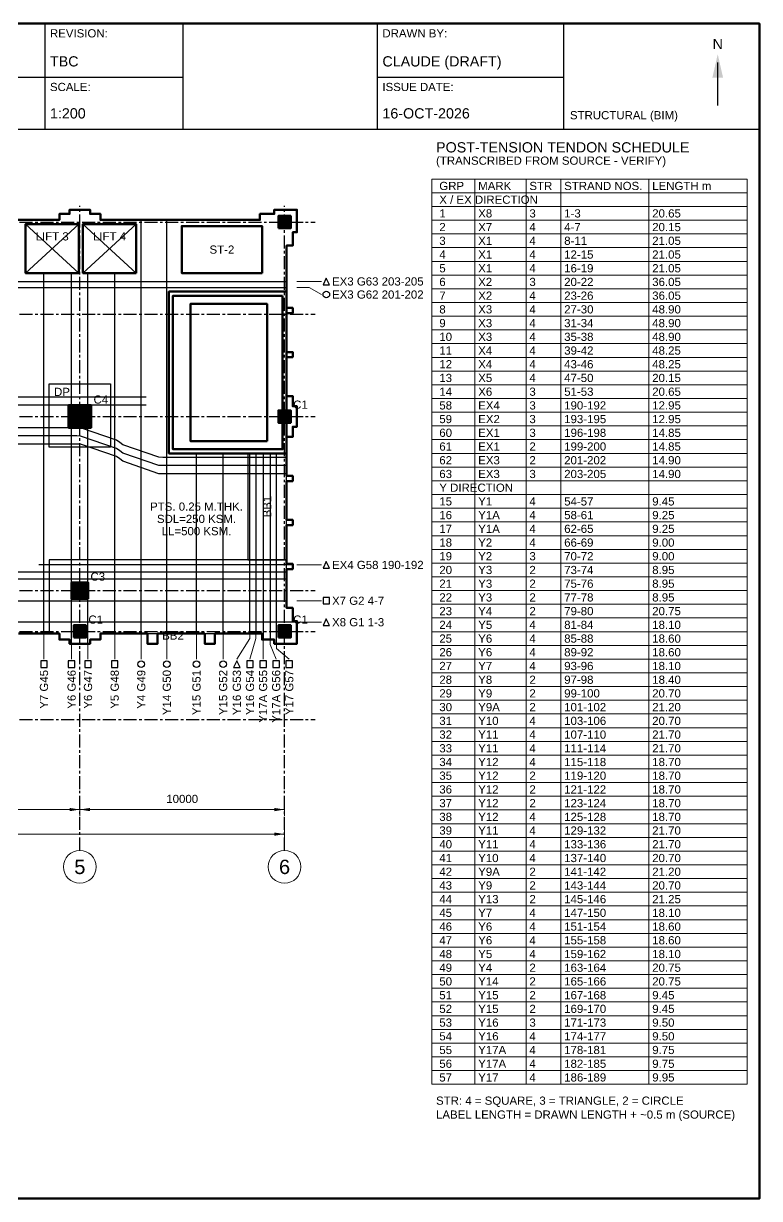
# Model space of a CAD drawing. Header units: millimetres. Extents: x 7 to 413, y 5 to 292.
# Drawn here: x 233.2 to 413, y 5 to 292 of the extents above; entities that cross this region are included whole.
import ezdxf
from ezdxf.enums import TextEntityAlignment as Align

# ---------------------------------------------------------------- set-up
doc = ezdxf.new("R2010")
doc.units = ezdxf.units.MM
doc.linetypes.add('CENTER', pattern=[5.08, 3.175, -0.635, 0.635, -0.635])
for name, color, linetype, lineweight in [('S-ANNO-DIMS', 7, 'CONTINUOUS', 18), ('S-ANNO-LEADER', 7, 'CONTINUOUS', 18), ('S-ANNO-TABLE', 7, 'CONTINUOUS', 18), ('S-ANNO-TEXT', 7, 'CONTINUOUS', 18), ('S-CONC-DROP', 4, 'CONTINUOUS', 25), ('S-CONC-OUTLINE', 7, 'CONTINUOUS', 50), ('S-DETAIL-THIN', 8, 'CONTINUOUS', 18), ('S-GRID', 1, 'CENTER', 25), ('S-HATCH-CONC', 8, 'CONTINUOUS', 18), ('S-PT-TENDON', 3, 'CONTINUOUS', 25), ('S-TBLK-BORDER', 7, 'CONTINUOUS', 50), ('S-TBLK-LINE', 7, 'CONTINUOUS', 25), ('S-TBLK-TEXT', 7, 'CONTINUOUS', 18)]:
    doc.layers.add(name, color=color, linetype=linetype, lineweight=lineweight)
doc.styles.add('TEXT_2.0', font='arial.ttf')
doc.styles.add('TEXT_2.5', font='arial.ttf')
doc.styles.add('TEXT_3.5', font='arial.ttf')

# ---------------------------------------------------------------- blocks, each defined once
blk = doc.blocks.new('STR_TITLEBLOCK_A3')
at = {"layer": 'S-TBLK-BORDER'}
blk.add_lwpolyline([(7, 5), (413, 5), (413, 292), (7, 292)], close=True, dxfattribs=at)
at = {"layer": 'S-TBLK-LINE'}
for p, q in [((238.5, 266.2), (238.5, 292)), ((272.2, 266.2), (272.2, 292)), ((319.7, 266.2), (319.7, 292)), ((365.2, 266.2), (365.2, 292)), ((402.8, 272), (402.8, 282.5)), ((7, 278.9), (272.2, 278.9)), ((319.7, 278.9), (365.2, 278.9)), ((7, 266.2), (413, 266.2))]:
    blk.add_line(p, q, dxfattribs=at)
blk.add_solid([(401.5, 278.8), (404.1, 278.8), (402.8, 284.5)], dxfattribs=at)
at = {"layer": 'S-TBLK-TEXT', "color": 8, "style": 'TEXT_2.0'}
for s, p in [('REVISION:', (239.7, 288.6)), ('DRAWN BY:', (320.9, 288.6)), ('SCALE:', (239.7, 275.5)), ('ISSUE DATE:', (320.9, 275.5))]:
    blk.add_text(s, height=2, dxfattribs=at).set_placement(p)
at = {"layer": 'S-TBLK-TEXT', "style": 'TEXT_2.5'}
blk.add_text('N', height=2.5, dxfattribs=at).set_placement((402.8, 287), align=Align.MIDDLE_CENTER)
at = {"layer": 'S-TBLK-TEXT', "style": 'TEXT_2.0'}
blk.add_text('STRUCTURAL (BIM)', height=2, dxfattribs=at).set_placement((366.7, 268.6))
at = {"layer": 'S-TBLK-TEXT', "style": 'TEXT_2.5'}
for tag, p in [('PROJ_REFERENCE', (8.2, 281.5)), ('DRAWING_NAME', (57.7, 281.5)), ('REVISION', (239.7, 281.5)), ('DRAWN_BY', (320.9, 281.5)), ('DRAWING_NUMBER', (8.2, 268.8)), ('DRAWING_STAGE', (57.7, 268.8)), ('CLIENT', (95.2, 268.8)), ('SCALE', (239.7, 268.8)), ('ISSUE_DATE', (320.9, 268.8))]:
    blk.add_attdef(tag, p, '', height=2.5, dxfattribs=at)

msp = doc.modelspace()

# ---------------------------------------------------------------- hatches: boundary and pattern name
at = {"layer": 'S-HATCH-CONC'}
h = msp.add_hatch(dxfattribs=at)
h.set_pattern_fill('SOLID', color=256)
h.paths.add_polyline_path([(295.5, 242), (298.5, 242), (298.5, 245), (295.5, 245)])
h = msp.add_hatch(dxfattribs=at)
h.set_pattern_fill('SOLID', color=256)
h.paths.add_polyline_path([(244.25, 193.25), (249.75, 193.25), (249.75, 198.75), (244.25, 198.75)])
h = msp.add_hatch(dxfattribs=at)
h.set_pattern_fill('SOLID', color=256)
h.paths.add_polyline_path([(295.5, 194.5), (298.5, 194.5), (298.5, 197.5), (295.5, 197.5)])
h = msp.add_hatch(dxfattribs=at)
h.set_pattern_fill('SOLID', color=256)
h.paths.add_polyline_path([(245, 151.5), (249, 151.5), (249, 155.5), (245, 155.5)])
h = msp.add_hatch(dxfattribs=at)
h.set_pattern_fill('SOLID', color=256)
h.paths.add_polyline_path([(245.5, 142), (248.5, 142), (248.5, 145), (245.5, 145)])
h = msp.add_hatch(dxfattribs=at)
h.set_pattern_fill('SOLID', color=256)
h.paths.add_polyline_path([(295.5, 142), (298.5, 142), (298.5, 145), (295.5, 145)])

# ---------------------------------------------------------------- linework, layer by layer
at = {"layer": 'S-ANNO-DIMS'}
for p, q in [((247, 98.5), (247, 101.5)), ((297, 98.5), (297, 101.5)), ((62, 100), (297, 100)), ((297, 92.5), (297, 95.5)), ((62, 94), (297, 94))]:
    msp.add_line(p, q, dxfattribs=at)
for points in [[(247, 100), (244.5, 100.4), (244.5, 99.6)], [(247, 100), (249.5, 99.6), (249.5, 100.4)], [(297, 100), (294.5, 100.4), (294.5, 99.6)], [(297, 94), (294.5, 94.4), (294.5, 93.6)]]:
    msp.add_solid(points, dxfattribs=at)
at = {"layer": 'S-ANNO-LEADER'}
for p, q in [((300, 229), (303, 229)), ((300, 227.5), (303, 227.5)), ((303, 229), (306, 229)), ((303, 227.5), (306, 225.8)), ((300, 159.75), (303, 159.75)), ((303, 159.75), (306, 159.75)), ((300, 151.01), (303, 151.01)), ((303, 151.01), (306, 151.01)), ((300, 145.76), (303, 145.76)), ((303, 145.76), (306, 145.76)), ((238.24, 143), (238.24, 136.7)), ((255.51, 143), (255.51, 136.7)), ((262, 143), (262, 136.7)), ((268.24, 143), (268.24, 136.7)), ((275.49, 143), (275.49, 136.7)), ((281.99, 143), (281.99, 136.7)), ((288.5, 141.8), (285.35, 136.7)), ((288.5, 143), (288.5, 141.8)), ((290, 141.8), (288.55, 136.7)), ((290, 143), (290, 141.8)), ((291.74, 141.5), (291.75, 136.7)), ((293.5, 141.5), (293.5, 140.3)), ((244.99, 140.5), (244.99, 136.7)), ((248.99, 140.5), (248.99, 136.7)), ((293.5, 140.3), (294.95, 136.7)), ((295, 140.5), (295, 139.3)), ((295, 139.3), (298.15, 136.7))]:
    msp.add_line(p, q, dxfattribs=at)
for centre in [(247, 86), (297, 86)]:
    msp.add_circle(centre, 4, dxfattribs=at)
at = {"layer": 'S-ANNO-TABLE'}
for p, q in [((333, 254), (410, 254)), ((333, 254), (333, 32.9)), ((343.5, 254), (343.5, 32.9)), ((356, 254), (356, 32.9)), ((364.5, 254), (364.5, 32.9)), ((386, 254), (386, 32.9)), ((410, 254), (410, 32.9)), ((333, 250.65), (410, 250.65)), ((333, 247.3), (410, 247.3)), ((333, 243.95), (410, 243.95)), ((333, 240.6), (410, 240.6)), ((333, 237.25), (410, 237.25)), ((333, 233.9), (410, 233.9)), ((333, 230.55), (410, 230.55)), ((333, 227.2), (410, 227.2)), ((333, 223.85), (410, 223.85)), ((333, 220.5), (410, 220.5)), ((333, 217.15), (410, 217.15)), ((333, 213.8), (410, 213.8)), ((333, 210.45), (410, 210.45)), ((333, 207.1), (410, 207.1)), ((333, 203.75), (410, 203.75)), ((333, 200.4), (410, 200.4)), ((333, 197.05), (410, 197.05)), ((333, 193.7), (410, 193.7)), ((333, 190.35), (410, 190.35)), ((333, 187), (410, 187)), ((333, 183.65), (410, 183.65)), ((333, 180.3), (410, 180.3)), ((333, 176.95), (410, 176.95)), ((333, 173.6), (410, 173.6)), ((333, 170.25), (410, 170.25)), ((333, 166.9), (410, 166.9)), ((333, 163.55), (410, 163.55)), ((333, 160.2), (410, 160.2)), ((333, 156.85), (410, 156.85)), ((333, 153.5), (410, 153.5)), ((333, 150.15), (410, 150.15)), ((333, 146.8), (410, 146.8)), ((333, 143.45), (410, 143.45)), ((333, 140.1), (410, 140.1)), ((333, 136.75), (410, 136.75)), ((333, 133.4), (410, 133.4)), ((333, 130.05), (410, 130.05)), ((333, 126.7), (410, 126.7)), ((333, 123.35), (410, 123.35)), ((333, 120), (410, 120)), ((333, 116.65), (410, 116.65)), ((333, 113.3), (410, 113.3)), ((333, 109.95), (410, 109.95)), ((333, 106.6), (410, 106.6)), ((333, 103.25), (410, 103.25)), ((333, 99.9), (410, 99.9)), ((333, 96.55), (410, 96.55)), ((333, 93.2), (410, 93.2)), ((333, 89.85), (410, 89.85)), ((333, 86.5), (410, 86.5)), ((333, 83.15), (410, 83.15)), ((333, 79.8), (410, 79.8)), ((333, 76.45), (410, 76.45)), ((333, 73.1), (410, 73.1)), ((333, 69.75), (410, 69.75)), ((333, 66.4), (410, 66.4)), ((333, 63.05), (410, 63.05)), ((333, 59.7), (410, 59.7)), ((333, 56.35), (410, 56.35)), ((333, 53), (410, 53)), ((333, 49.65), (410, 49.65)), ((333, 46.3), (410, 46.3)), ((333, 42.95), (410, 42.95)), ((333, 39.6), (410, 39.6)), ((333, 36.25), (410, 36.25)), ((333, 32.9), (410, 32.9))]:
    msp.add_line(p, q, dxfattribs=at)
at = {"layer": 'S-CONC-DROP'}
for points in [[(254.51, 204.02), (254.51, 188.51), (239.5, 188.51), (239.5, 204.02)], [(288.01, 187.01), (288.01, 161.01), (297.5, 161.01), (297.5, 187.01)], [(297.5, 160.01), (297.5, 161.01), (239.5, 161.01), (239.5, 143), (242, 143), (242, 141.5), (244.49, 141.5), (244.49, 140.5), (249.49, 140.5), (249.49, 141.5), (252.01, 141.5), (252.01, 143), (291.5, 143), (291.5, 141.5), (294.5, 141.5), (294.5, 140.5), (300, 140.5), (300, 146.02), (299, 146.02), (299, 149.26), (297.5, 149.26), (297.5, 158.75), (299, 158.75), (299, 160.01)]]:
    msp.add_lwpolyline(points, close=True, dxfattribs=at)
msp.add_lwpolyline([(297.5, 150.25), (297.5, 181.75)], dxfattribs=at)
at = {"layer": 'S-CONC-OUTLINE'}
msp.add_lwpolyline([(232, 143), (242.02, 143), (242, 141.5), (244.49, 141.5), (244.49, 140.5), (249.49, 140.5), (249.49, 141.5), (252.01, 141.5), (252.01, 143), (263.5, 143), (263.5, 140.5), (266, 140.5), (266, 143), (277.49, 143), (277.49, 140.5), (279.99, 140.5), (279.99, 143), (291.5, 143), (291.5, 141.5), (294.5, 141.5), (294.5, 140.5), (300, 140.5), (300, 146.02), (299, 146.02), (299, 149.26), (297.5, 149.26), (297.5, 158.75), (299, 158.75), (299, 160.01), (297.5, 160.01), (297.5, 169.5), (299, 169.5), (299, 170.76), (297.5, 170.76), (297.5, 180.25), (299, 180.25), (299, 181.51), (297.5, 181.51), (297.5, 191.01), (299, 191.01), (299, 193.51), (300, 193.51), (300, 198.5), (299, 198.5), (299, 201), (297.5, 201), (297.5, 210.51), (299, 210.51), (299, 211.75), (297.5, 211.75), (297.5, 221.27), (299, 221.27), (299, 222.51), (297.5, 222.51), (297.5, 237.75), (299, 237.75), (299, 241.01), (300, 241.01), (300, 246.51), (294.5, 246.51), (294.5, 245.51), (291, 245.51), (291, 244.01), (252.01, 244.01), (252.01, 245.51), (249.49, 245.51), (249.49, 246.51), (244.49, 246.51), (244.49, 245.51), (242, 245.51), (242, 244.01), (207, 244.01)], dxfattribs=at)
for points in [[(295.5, 242), (298.5, 242), (298.5, 245), (295.5, 245)], [(246.75, 231.02), (246.75, 243.01), (233.74, 243.01), (233.74, 231.02)], [(260.74, 231.02), (260.74, 243.01), (247.75, 243.01), (247.75, 231.02)], [(291.5, 231.02), (291.5, 242.51), (271.9, 242.51), (271.9, 231.02)], [(297.5, 226.5), (268.74, 226.5), (268.74, 187.01), (297.5, 187.01), (297.5, 194.5), (298.5, 194.5), (298.5, 197.5), (297.5, 197.5)], [(296.5, 225.5), (269.73, 225.5), (269.73, 188.01), (296.5, 188.01), (296.5, 194.5), (295.5, 194.5), (295.5, 197.5), (296.5, 197.5)], [(292.74, 190.01), (292.74, 223.5), (273.99, 223.5), (273.99, 190.01)], [(244.25, 193.25), (249.75, 193.25), (249.75, 198.75), (244.25, 198.75)], [(295.5, 194.5), (298.5, 194.5), (298.5, 197.5), (295.5, 197.5)], [(245, 151.5), (249, 151.5), (249, 155.5), (245, 155.5)], [(245.5, 142), (248.5, 142), (248.5, 145), (245.5, 145)], [(295.5, 142), (298.5, 142), (298.5, 145), (295.5, 145)]]:
    msp.add_lwpolyline(points, close=True, dxfattribs=at)
at = {"layer": 'S-DETAIL-THIN'}
for p, q in [((233.74, 231.02), (246.75, 243.01)), ((233.74, 243.01), (246.75, 231.02)), ((247.75, 231.02), (260.74, 243.01)), ((247.75, 243.01), (260.74, 231.02))]:
    msp.add_line(p, q, dxfattribs=at)
at = {"layer": 'S-GRID'}
for p, q in [((247, 105), (247, 247.5)), ((297, 105), (297, 247.5)), ((54.5, 243.5), (304.5, 243.5)), ((54.5, 221), (304.5, 221)), ((54.5, 196), (304.5, 196)), ((54.5, 153.5), (304.5, 153.5)), ((54.5, 143.5), (304.5, 143.5)), ((54.5, 122), (304.5, 122)), ((247, 90), (247, 105)), ((297, 90), (297, 105))]:
    msp.add_line(p, q, dxfattribs=at)
at = {"layer": 'S-PT-TENDON'}
for points in [[(262, 143), (262, 244.01)], [(268.24, 143), (268.24, 244.01)], [(238.24, 143), (238.24, 231.02)], [(244.99, 140.5), (244.99, 231.02)], [(248.99, 140.5), (248.99, 231.02)], [(255.51, 143), (255.51, 231.02)], [(225.65, 229), (297.5, 229)], [(225.65, 227.5), (297.5, 227.5)], [(263.24, 200.76), (93.97, 200.76)], [(263.24, 198.76), (93.97, 198.76)], [(297.5, 186.01), (267.26, 186.01), (266.31, 186.04), (257.51, 189.06), (256.75, 189.63), (255.98, 190.2), (247.18, 193.22), (246.23, 193.24), (123.09, 193.24)], [(297.5, 184.01), (267.26, 184.01), (266.31, 184.04), (257.51, 187.06), (256.75, 187.63), (255.98, 188.2), (247.18, 191.22), (246.23, 191.25), (123.09, 191.25)], [(297.5, 182.01), (267.26, 182.01), (266.31, 182.04), (257.51, 185.06), (256.75, 185.63), (255.98, 186.2), (247.18, 189.22), (246.23, 189.25), (123.09, 189.25)], [(275.49, 143), (275.49, 187.01)], [(281.99, 143), (281.99, 187.01)], [(288.5, 143), (288.5, 187.01)], [(290, 187.01), (290, 143)], [(291.74, 187.01), (291.74, 141.5)], [(293.5, 187.01), (293.5, 141.5)], [(295, 140.5), (295, 187.01)], [(297.5, 158.01), (61.5, 158.01)], [(299, 159.75), (237, 159.75)], [(297.5, 156.25), (61.5, 156.25)], [(199.51, 151.02), (297.5, 151.02)], [(300, 145.76), (199.51, 145.76)]]:
    msp.add_lwpolyline(points, dxfattribs=at)
for points in [[(306.4, 228.2), (308, 228.2), (307.2, 229.8)], [(306.4, 158.94), (308, 158.94), (307.2, 160.55)], [(306.4, 150.21), (308, 150.21), (308, 151.81), (306.4, 151.81)], [(306.4, 144.96), (308, 144.96), (307.2, 146.56)], [(237.44, 134.7), (239.04, 134.7), (239.04, 136.3), (237.44, 136.3)], [(244.19, 134.7), (245.79, 134.7), (245.79, 136.3), (244.19, 136.3)], [(248.19, 134.7), (249.79, 134.7), (249.79, 136.3), (248.19, 136.3)], [(254.71, 134.7), (256.31, 134.7), (256.31, 136.3), (254.71, 136.3)], [(284.55, 134.7), (286.15, 134.7), (285.35, 136.3)], [(287.75, 134.7), (289.35, 134.7), (289.35, 136.3), (287.75, 136.3)], [(290.95, 134.7), (292.55, 134.7), (292.55, 136.3), (290.95, 136.3)], [(294.15, 134.7), (295.75, 134.7), (295.75, 136.3), (294.15, 136.3)], [(297.35, 134.7), (298.95, 134.7), (298.95, 136.3), (297.35, 136.3)]]:
    msp.add_lwpolyline(points, close=True, dxfattribs=at)
for centre in [(307.2, 225.8), (262, 135.5), (268.24, 135.5), (275.49, 135.5), (281.99, 135.5)]:
    msp.add_circle(centre, 0.8, dxfattribs=at)

# ---------------------------------------------------------------- block references
at = {"layer": 'S-TBLK-LINE'}
ref = msp.add_blockref('STR_TITLEBLOCK_A3', (0, 0), dxfattribs=at)
ref.add_attrib('REVISION', 'TBC', (239.7, 281.5), dxfattribs={"layer": 'S-TBLK-TEXT', "height": 2.5, "style": 'TEXT_2.5'})
ref.add_attrib('DRAWN_BY', 'CLAUDE (DRAFT)', (320.9, 281.5), dxfattribs={"layer": 'S-TBLK-TEXT', "height": 2.5, "style": 'TEXT_2.5'})
ref.add_attrib('SCALE', '1:200', (239.7, 268.8), dxfattribs={"layer": 'S-TBLK-TEXT', "height": 2.5, "style": 'TEXT_2.5'})
ref.add_attrib('ISSUE_DATE', '16-OCT-2026', (320.9, 268.8), dxfattribs={"layer": 'S-TBLK-TEXT', "height": 2.5, "style": 'TEXT_2.5'})

# ---------------------------------------------------------------- texts
at = {"layer": 'S-ANNO-DIMS', "style": 'TEXT_2.0'}
msp.add_text('10000', height=2, dxfattribs=at).set_placement((272, 101), align=Align.BOTTOM_CENTER)
at = {"layer": 'S-ANNO-TEXT'}
for s, height, style, p in [('POST-TENSION TENDON SCHEDULE', 2.5, 'TEXT_2.5', (334, 260.5)), ('(TRANSCRIBED FROM SOURCE - VERIFY)', 2, 'TEXT_2.0', (334, 257.5)), ('DP', 2, 'TEXT_2.0', (240.7, 201.02)), ('C4', 2, 'TEXT_2.0', (250.35, 199.15)), ('C1', 2, 'TEXT_2.0', (299.1, 197.9)), ('C3', 2, 'TEXT_2.0', (249.6, 155.9)), ('C1', 2, 'TEXT_2.0', (249.1, 145.4)), ('C1', 2, 'TEXT_2.0', (299.1, 145.4)), ('STR: 4 = SQUARE, 3 = TRIANGLE, 2 = CIRCLE', 2, 'TEXT_2.0', (334, 27.9)), ('LABEL LENGTH = DRAWN LENGTH + ~0.5 m (SOURCE)', 2, 'TEXT_2.0', (334, 24.5))]:
    msp.add_text(s, height=height, dxfattribs=dict(at, style=style)).set_placement(p)
at = {"layer": 'S-ANNO-TEXT', "style": 'TEXT_2.0'}
for s, p in [('GRP', (334.8, 252.32)), ('MARK', (344.3, 252.32)), ('STR', (356.8, 252.32)), ('STRAND NOS.', (365.3, 252.32)), ('LENGTH m', (386.8, 252.32)), ('X / EX DIRECTION', (334.8, 248.97)), ('1', (334.8, 245.62)), ('X8', (344.3, 245.62)), ('3', (356.8, 245.62)), ('1-3', (365.3, 245.62)), ('20.65', (386.8, 245.62)), ('2', (334.8, 242.28)), ('X7', (344.3, 242.28)), ('4', (356.8, 242.28)), ('4-7', (365.3, 242.28)), ('20.15', (386.8, 242.28)), ('3', (334.8, 238.93)), ('X1', (344.3, 238.93)), ('4', (356.8, 238.93)), ('8-11', (365.3, 238.93)), ('21.05', (386.8, 238.93)), ('4', (334.8, 235.57)), ('X1', (344.3, 235.57)), ('4', (356.8, 235.57)), ('12-15', (365.3, 235.57)), ('21.05', (386.8, 235.57)), ('5', (334.8, 232.22)), ('X1', (344.3, 232.22)), ('4', (356.8, 232.22)), ('16-19', (365.3, 232.22)), ('21.05', (386.8, 232.22)), ('EX3 G63 203-205', (308.6, 229)), ('6', (334.8, 228.88)), ('X2', (344.3, 228.88)), ('3', (356.8, 228.88)), ('20-22', (365.3, 228.88)), ('36.05', (386.8, 228.88)), ('EX3 G62 201-202', (308.6, 225.8)), ('7', (334.8, 225.53)), ('X2', (344.3, 225.53)), ('4', (356.8, 225.53)), ('23-26', (365.3, 225.53)), ('36.05', (386.8, 225.53)), ('8', (334.8, 222.18)), ('X3', (344.3, 222.18)), ('4', (356.8, 222.18)), ('27-30', (365.3, 222.18)), ('48.90', (386.8, 222.18)), ('9', (334.8, 218.82)), ('X3', (344.3, 218.82)), ('4', (356.8, 218.82)), ('31-34', (365.3, 218.82)), ('48.90', (386.8, 218.82)), ('10', (334.8, 215.47)), ('X3', (344.3, 215.47)), ('4', (356.8, 215.47)), ('35-38', (365.3, 215.47)), ('48.90', (386.8, 215.47)), ('11', (334.8, 212.12)), ('X4', (344.3, 212.12)), ('4', (356.8, 212.12)), ('39-42', (365.3, 212.12)), ('48.25', (386.8, 212.12)), ('12', (334.8, 208.78)), ('X4', (344.3, 208.78)), ('4', (356.8, 208.78)), ('43-46', (365.3, 208.78)), ('48.25', (386.8, 208.78)), ('13', (334.8, 205.43)), ('X5', (344.3, 205.43)), ('4', (356.8, 205.43)), ('47-50', (365.3, 205.43)), ('20.15', (386.8, 205.43)), ('14', (334.8, 202.07)), ('X6', (344.3, 202.07)), ('3', (356.8, 202.07)), ('51-53', (365.3, 202.07)), ('20.65', (386.8, 202.07)), ('58', (334.8, 198.72)), ('EX4', (344.3, 198.72)), ('3', (356.8, 198.72)), ('190-192', (365.3, 198.72)), ('12.95', (386.8, 198.72)), ('59', (334.8, 195.38)), ('EX2', (344.3, 195.38)), ('3', (356.8, 195.38)), ('193-195', (365.3, 195.38)), ('12.95', (386.8, 195.38)), ('60', (334.8, 192.03)), ('EX1', (344.3, 192.03)), ('3', (356.8, 192.03)), ('196-198', (365.3, 192.03)), ('14.85', (386.8, 192.03)), ('61', (334.8, 188.68)), ('EX1', (344.3, 188.68)), ('2', (356.8, 188.68)), ('199-200', (365.3, 188.68)), ('14.85', (386.8, 188.68)), ('62', (334.8, 185.32)), ('EX3', (344.3, 185.32)), ('2', (356.8, 185.32)), ('201-202', (365.3, 185.32)), ('14.90', (386.8, 185.32)), ('63', (334.8, 181.97)), ('EX3', (344.3, 181.97)), ('3', (356.8, 181.97)), ('203-205', (365.3, 181.97)), ('14.90', (386.8, 181.97)), ('Y DIRECTION', (334.8, 178.62)), ('15', (334.8, 175.27)), ('Y1', (344.3, 175.27)), ('4', (356.8, 175.27)), ('54-57', (365.3, 175.27)), ('9.45', (386.8, 175.27)), ('16', (334.8, 171.93)), ('Y1A', (344.3, 171.93)), ('4', (356.8, 171.93)), ('58-61', (365.3, 171.93)), ('9.25', (386.8, 171.93)), ('17', (334.8, 168.57)), ('Y1A', (344.3, 168.57)), ('4', (356.8, 168.57)), ('62-65', (365.3, 168.57)), ('9.25', (386.8, 168.57)), ('18', (334.8, 165.22)), ('Y2', (344.3, 165.22)), ('4', (356.8, 165.22)), ('66-69', (365.3, 165.22)), ('9.00', (386.8, 165.22)), ('EX4 G58 190-192', (308.6, 159.75)), ('19', (334.8, 161.88)), ('Y2', (344.3, 161.88)), ('3', (356.8, 161.88)), ('70-72', (365.3, 161.88)), ('9.00', (386.8, 161.88)), ('20', (334.8, 158.52)), ('Y3', (344.3, 158.52)), ('2', (356.8, 158.52)), ('73-74', (365.3, 158.52)), ('8.95', (386.8, 158.52)), ('21', (334.8, 155.18)), ('Y3', (344.3, 155.18)), ('2', (356.8, 155.18)), ('75-76', (365.3, 155.18)), ('8.95', (386.8, 155.18)), ('22', (334.8, 151.82)), ('Y3', (344.3, 151.82)), ('2', (356.8, 151.82)), ('77-78', (365.3, 151.82)), ('8.95', (386.8, 151.82)), ('X7 G2 4-7', (308.6, 151.01)), ('23', (334.8, 148.47)), ('Y4', (344.3, 148.47)), ('2', (356.8, 148.47)), ('79-80', (365.3, 148.47)), ('20.75', (386.8, 148.47)), ('X8 G1 1-3', (308.6, 145.76)), ('24', (334.8, 145.12)), ('Y5', (344.3, 145.12)), ('4', (356.8, 145.12)), ('81-84', (365.3, 145.12)), ('18.10', (386.8, 145.12)), ('25', (334.8, 141.77)), ('Y6', (344.3, 141.77)), ('4', (356.8, 141.77)), ('85-88', (365.3, 141.77)), ('18.60', (386.8, 141.77)), ('26', (334.8, 138.43)), ('Y6', (344.3, 138.43)), ('4', (356.8, 138.43)), ('89-92', (365.3, 138.43)), ('18.60', (386.8, 138.43)), ('27', (334.8, 135.07)), ('Y7', (344.3, 135.07)), ('4', (356.8, 135.07)), ('93-96', (365.3, 135.07)), ('18.10', (386.8, 135.07)), ('28', (334.8, 131.72)), ('Y8', (344.3, 131.72)), ('2', (356.8, 131.72)), ('97-98', (365.3, 131.72)), ('18.40', (386.8, 131.72)), ('29', (334.8, 128.38)), ('Y9', (344.3, 128.38)), ('2', (356.8, 128.38)), ('99-100', (365.3, 128.38)), ('20.70', (386.8, 128.38)), ('30', (334.8, 125.03)), ('Y9A', (344.3, 125.03)), ('2', (356.8, 125.03)), ('101-102', (365.3, 125.03)), ('21.20', (386.8, 125.03)), ('31', (334.8, 121.67)), ('Y10', (344.3, 121.67)), ('4', (356.8, 121.67)), ('103-106', (365.3, 121.67)), ('20.70', (386.8, 121.67)), ('32', (334.8, 118.32)), ('Y11', (344.3, 118.32)), ('4', (356.8, 118.32)), ('107-110', (365.3, 118.32)), ('21.70', (386.8, 118.32)), ('33', (334.8, 114.97)), ('Y11', (344.3, 114.97)), ('4', (356.8, 114.97)), ('111-114', (365.3, 114.97)), ('21.70', (386.8, 114.97)), ('34', (334.8, 111.62)), ('Y12', (344.3, 111.62)), ('4', (356.8, 111.62)), ('115-118', (365.3, 111.62)), ('18.70', (386.8, 111.62)), ('35', (334.8, 108.28)), ('Y12', (344.3, 108.28)), ('2', (356.8, 108.28)), ('119-120', (365.3, 108.28)), ('18.70', (386.8, 108.28)), ('36', (334.8, 104.92)), ('Y12', (344.3, 104.92)), ('2', (356.8, 104.92)), ('121-122', (365.3, 104.92)), ('18.70', (386.8, 104.92)), ('37', (334.8, 101.57)), ('Y12', (344.3, 101.57)), ('2', (356.8, 101.57)), ('123-124', (365.3, 101.57)), ('18.70', (386.8, 101.57)), ('38', (334.8, 98.22)), ('Y12', (344.3, 98.22)), ('4', (356.8, 98.22)), ('125-128', (365.3, 98.22)), ('18.70', (386.8, 98.22)), ('39', (334.8, 94.88)), ('Y11', (344.3, 94.88)), ('4', (356.8, 94.88)), ('129-132', (365.3, 94.88)), ('21.70', (386.8, 94.88)), ('40', (334.8, 91.53)), ('Y11', (344.3, 91.53)), ('4', (356.8, 91.53)), ('133-136', (365.3, 91.53)), ('21.70', (386.8, 91.53)), ('41', (334.8, 88.17)), ('Y10', (344.3, 88.17)), ('4', (356.8, 88.17)), ('137-140', (365.3, 88.17)), ('20.70', (386.8, 88.17)), ('42', (334.8, 84.82)), ('Y9A', (344.3, 84.82)), ('2', (356.8, 84.82)), ('141-142', (365.3, 84.82)), ('21.20', (386.8, 84.82)), ('43', (334.8, 81.47)), ('Y9', (344.3, 81.47)), ('2', (356.8, 81.47)), ('143-144', (365.3, 81.47)), ('20.70', (386.8, 81.47)), ('44', (334.8, 78.12)), ('Y13', (344.3, 78.12)), ('2', (356.8, 78.12)), ('145-146', (365.3, 78.12)), ('21.25', (386.8, 78.12)), ('45', (334.8, 74.78)), ('Y7', (344.3, 74.78)), ('4', (356.8, 74.78)), ('147-150', (365.3, 74.78)), ('18.10', (386.8, 74.78)), ('46', (334.8, 71.42)), ('Y6', (344.3, 71.42)), ('4', (356.8, 71.42)), ('151-154', (365.3, 71.42)), ('18.60', (386.8, 71.42)), ('47', (334.8, 68.07)), ('Y6', (344.3, 68.07)), ('4', (356.8, 68.07)), ('155-158', (365.3, 68.07)), ('18.60', (386.8, 68.07)), ('48', (334.8, 64.72)), ('Y5', (344.3, 64.72)), ('4', (356.8, 64.72)), ('159-162', (365.3, 64.72)), ('18.10', (386.8, 64.72)), ('49', (334.8, 61.38)), ('Y4', (344.3, 61.38)), ('2', (356.8, 61.38)), ('163-164', (365.3, 61.38)), ('20.75', (386.8, 61.38)), ('50', (334.8, 58.03)), ('Y14', (344.3, 58.03)), ('2', (356.8, 58.03)), ('165-166', (365.3, 58.03)), ('20.75', (386.8, 58.03)), ('51', (334.8, 54.67)), ('Y15', (344.3, 54.67)), ('2', (356.8, 54.67)), ('167-168', (365.3, 54.67)), ('9.45', (386.8, 54.67)), ('52', (334.8, 51.32)), ('Y15', (344.3, 51.32)), ('2', (356.8, 51.32)), ('169-170', (365.3, 51.32)), ('9.45', (386.8, 51.32)), ('53', (334.8, 47.97)), ('Y16', (344.3, 47.97)), ('3', (356.8, 47.97)), ('171-173', (365.3, 47.97)), ('9.50', (386.8, 47.97)), ('54', (334.8, 44.62)), ('Y16', (344.3, 44.62)), ('4', (356.8, 44.62)), ('174-177', (365.3, 44.62)), ('9.50', (386.8, 44.62)), ('55', (334.8, 41.28)), ('Y17A', (344.3, 41.28)), ('4', (356.8, 41.28)), ('178-181', (365.3, 41.28)), ('9.75', (386.8, 41.28)), ('56', (334.8, 37.92)), ('Y17A', (344.3, 37.92)), ('4', (356.8, 37.92)), ('182-185', (365.3, 37.92)), ('9.75', (386.8, 37.92)), ('57', (334.8, 34.57)), ('Y17', (344.3, 34.57)), ('4', (356.8, 34.57)), ('186-189', (365.3, 34.57)), ('9.95', (386.8, 34.57))]:
    msp.add_text(s, height=2, dxfattribs=at).set_placement(p, align=Align.MIDDLE_LEFT)
at = {"layer": 'S-ANNO-TEXT'}
for s, height, style, p in [('LIFT 3', 2, 'TEXT_2.0', (240.25, 240.01)), ('LIFT 4', 2, 'TEXT_2.0', (254.25, 240.01)), ('ST-2', 2, 'TEXT_2.0', (281.7, 236.77)), ('PTS. 0.25 M.THK.', 2, 'TEXT_2.0', (275.5, 174)), ('SDL=250 KSM.', 2, 'TEXT_2.0', (275.5, 171)), ('LL=500 KSM.', 2, 'TEXT_2.0', (275.5, 168)), ('BB2', 2, 'TEXT_2.0', (269.75, 142.5)), ('5', 3.5, 'TEXT_3.5', (247, 86)), ('6', 3.5, 'TEXT_3.5', (297, 86))]:
    msp.add_text(s, height=height, dxfattribs=dict(at, style=style)).set_placement(p, align=Align.MIDDLE_CENTER)
at = {"layer": 'S-ANNO-TEXT', "style": 'TEXT_2.0'}
msp.add_text('BB1', height=2, rotation=90, dxfattribs=at).set_placement((292.75, 174.01), align=Align.MIDDLE_CENTER)
for s, p in [('Y7 G45', (239.24, 134.1)), ('Y6 G46', (245.99, 134.1)), ('Y6 G47', (249.99, 134.1)), ('Y5 G48', (256.51, 134.1)), ('Y4 G49', (263, 134.1)), ('Y14 G50', (269.24, 134.1)), ('Y15 G51', (276.49, 134.1)), ('Y15 G52', (282.99, 134.1)), ('Y16 G53', (286.35, 134.1)), ('Y16 G54', (289.55, 134.1)), ('Y17A G55', (292.75, 134.1)), ('Y17A G56', (295.95, 134.1)), ('Y17 G57', (299.15, 134.1))]:
    msp.add_text(s, height=2, rotation=90, dxfattribs=at).set_placement(p, align=Align.RIGHT)

doc.saveas('drawing.dxf')
